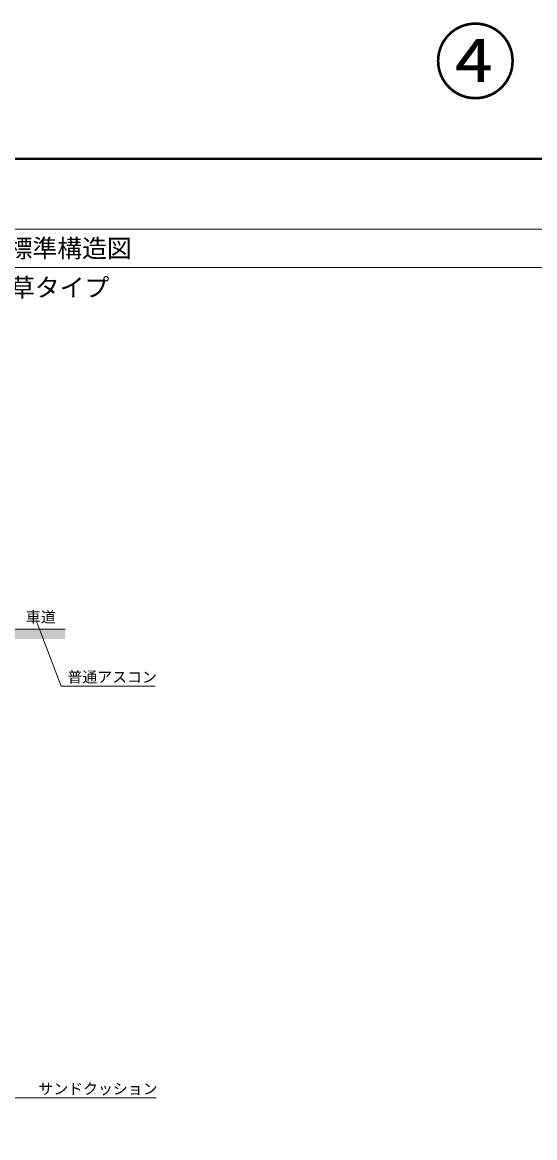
# Model space of a CAD drawing. Units: millimetres at full size; details may follow other scales. Extents: x 77586 to 117720, y -503 to 5664.
# Drawn here: x 95028 to 96632, y 2175 to 5664 of the extents above; entities that cross this region are included whole.
import ezdxf
from ezdxf.enums import TextEntityAlignment as Align

# ---------------------------------------------------------------- set-up
doc = ezdxf.new("R2010")
doc.units = ezdxf.units.MM
doc.header["$LTSCALE"] = 40
doc.linetypes.add('CHAIN_DOUBLE_DASH', pattern=[23.5, 12, -1.5, 3.5, -1.5, 3.5, -1.5])
doc.layers.add('ハッチング_舗装', color=7, linetype='Continuous')
doc.layers.add('文字', color=7, linetype='Continuous')
for name, color, linetype, lineweight in [('図枠', 7, 'Continuous', 5), ('引出線', 4, 'Continuous', 9), ('舗装・基礎', 3, 'Continuous', 13), ('補助線', 8, 'CHAIN_DOUBLE_DASH', 5)]:
    doc.layers.add(name, color=color, linetype=linetype, lineweight=lineweight)
doc.styles.add('ＭＳ ゴシック', font='')
doc.styles.get('ＭＳ ゴシック').set_extended_font_data('MS Gothic')

# ---------------------------------------------------------------- blocks, each defined once
blk = doc.blocks.new('filled_arrow')
at = {"color": 0, "linetype": 'Continuous', "lineweight": -2}
blk.add_solid([(7.5, 1.25), (0, 0), (7.5, -1.25)], dxfattribs=at)

msp = doc.modelspace()

# ---------------------------------------------------------------- hatches: boundary and pattern name
at = {"layer": 'ハッチング_舗装'}
msp.add_hatch(color=256, dxfattribs=at).paths.add_polyline_path([(94646.33, 3765.36), (94646.33, 3735.36), (95162.05, 3735.36), (95162.05, 3765.36)])

# ---------------------------------------------------------------- linework, layer by layer
at = {"layer": '図枠', "lineweight": 40}
msp.add_line((92546.33, 5236.79), (100346.33, 5236.79), dxfattribs=at)
at = {"layer": '図枠', "lineweight": 13}
for p, q in [((92846.33, 5016.79), (100046.33, 5016.79)), ((92846.33, 4896.79), (100046.33, 4896.79))]:
    msp.add_line(p, q, dxfattribs=at)
at = {"layer": '引出線'}
for points in [[(95071.37, 3793.21), (95149.7, 3587.97), (95444.54, 3587.97)], [(94642.49, 2175.36), (94778.77, 2299.97), (95058.77, 2299.97), (95446.99, 2299.97)]]:
    msp.add_lwpolyline(points, dxfattribs=at)
at = {"layer": '舗装・基礎'}
msp.add_line((94646.33, 3765.36), (95162.05, 3765.36), dxfattribs=at)

# ---------------------------------------------------------------- block references
at = {"layer": '引出線', "xscale": 0.2, "yscale": 0.2, "rotation": 290.9}
msp.add_blockref('filled_arrow', (95071.37, 3793.21), dxfattribs=at)

# ---------------------------------------------------------------- texts
at = {"layer": '図枠', "style": 'ＭＳ ゴシック'}
msp.add_text('\u3000都市型側溝  深型集水桝\u3000基本防草タイプ ３００型\u3000布設標準構造図', height=56.96, dxfattribs=at).set_placement((92846.33, 4956.79), align=Align.MIDDLE_LEFT)
msp.add_text('都市型側溝 歩車道境界ブロック\u3000セミフラットＢ 基本防草タイプ', height=56.96, dxfattribs=at).set_placement((94135.38, 4834.29), align=Align.MIDDLE_CENTER)
at = {"layer": '引出線', "style": 'ＭＳ ゴシック'}
for s, p in [('普通アスコン', (95169.7, 3633.18)), ('サンドクッション', (95078.77, 2345.37))]:
    msp.add_text(s, height=34.18, dxfattribs=at).set_placement(p, align=Align.TOP_LEFT)
at = {"layer": '文字', "style": 'ＭＳ ゴシック'}
msp.add_text('車道', height=34.18, dxfattribs=at).set_placement((95086.24, 3803.52), align=Align.MIDDLE_CENTER)
at = {"layer": '補助線', "color": 1, "style": 'ＭＳ ゴシック'}
msp.add_text('④', height=189.9, dxfattribs=at).set_placement((96446.33, 5539.52), align=Align.MIDDLE_CENTER)

doc.saveas('drawing.dxf')
